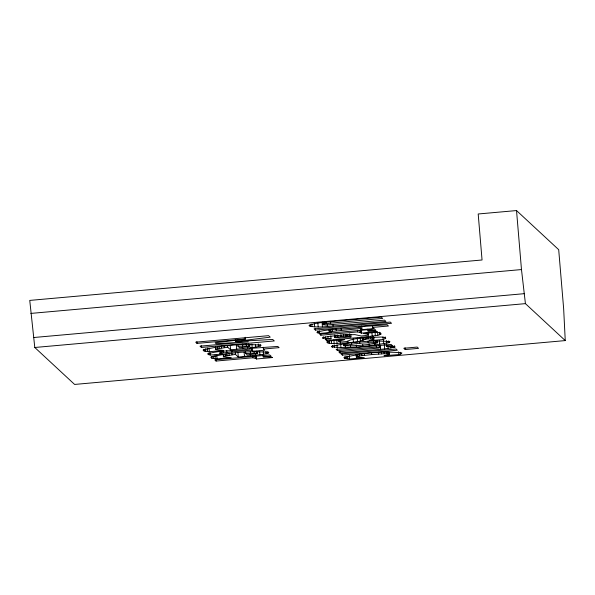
<?xml version="1.0" encoding="UTF-8"?>
<svg xmlns="http://www.w3.org/2000/svg" width="595" height="595" viewBox="0 0 595 595"><rect width="100%" height="100%" fill="white"/><g stroke="black" fill="none" stroke-linecap="round" stroke-linejoin="round"><path stroke-width="0.89" d="M263.392 349.049L279.1 347.644L277.791 346.431L249.632 348.439L250.138 348.901C236.163 351.347 221.072 349.8 207.454 353.891L210.161 355.089L222.255 354.01L219.994 353.348L231.961 351.861L251.447 350.12L252.704 351.288L264.649 350.217L263.392 349.049L263.235 347.242M372.582 325.606L372.73 327.406L388.446 326L387.137 324.788L358.978 326.796L359.477 327.257C345.509 329.704 330.418 328.157 316.8 332.255L319.508 333.445L331.601 332.367L329.31 331.936L329.184 329.898M350.76 334.204L350.99 336.911L339.537 337.93L334.94 337.655L334.881 335.565M227.565 345.42L227.714 347.227L230.585 349.882L255.753 347.138L260.246 346.126L261.101 345.189C242.001 343.538 221.63 345.271 203.066 350.024L204.13 351.057L209.358 351.704L223.512 350.44L215.68 349.607L215.702 347.287M235.293 352.59L235.449 354.397L238.312 357.06L263.481 354.315L267.981 353.296L268.836 352.359C249.729 350.708 229.365 352.441 210.794 357.193L211.857 358.227L217.093 358.874L231.239 357.61L223.415 356.777L223.437 354.456M338.83 339.797L338.979 341.604L342.207 341.969L347.168 341.478L350.217 340.028L355.423 338.808L365.531 337.655L381.283 337.045L384.846 337.469L385.791 338.265L383.173 339.529L369.16 340.675L373.734 339.388L373.801 337.142M338.979 341.604L339.135 339.262M389.435 352.247L389.279 354.479L383.998 355.728L398.851 354.575L401.506 353.623L401.863 352.887C382.786 350.983 362.437 352.961 343.865 357.602L344.743 358.473L349.555 358.978L364.244 357.669L356.323 357.045L356.093 354.337M331.013 338.696L325.19 339.217L326.491 340.422L363.895 337.082L377.818 335.335L381.164 333.936L379.082 332.724L376.709 332.293L363.448 333.483L368.625 334.301L367.651 335.163L365.404 335.565L361.329 335.997L354.91 334.621L343.903 334.918L328.804 336.428L323.1 337.529L322.386 338.109L331.013 338.696L330.79 335.989M249.833 344.274L249.603 346.446L239.621 347.763L238.045 346.297L237.888 344.49M257.568 351.444L257.338 353.616L247.356 354.94L245.772 353.467L245.623 351.667M323.115 324.692L324.617 323.963L330.642 323.13L382.689 318.422L381.291 317.12L334.732 321.285C326.253 322.535 317.113 322.088 309.125 325.406L309.207 325.934C319.002 328.38 329.474 325.882 339.447 325.606L385.954 321.449L384.556 320.147L325.703 325.049L323.115 324.692L322.884 321.984M356.323 357.045L359.603 355.959L371.652 354.583L384.236 353.735L389.591 354.047M256.311 355.944L256.348 359.001L272.555 357.55L271.298 357.007L263.161 356.851L263.005 355.051M361.106 330.084L361.143 333.141L377.349 331.69L376.092 331.147L367.955 330.991L367.807 329.191M380.212 345.628L380.361 347.428L378.941 348.016L338.748 351.794L340.065 353.014L384.66 348.945L395.206 347.049L394.381 346.454L386.341 346.208L386.192 344.401M377.513 340.935L377.669 342.735C366.847 345.182 355.037 346.074 343.851 345.769L343.702 343.97M343.851 345.769C354.657 343.263 366.505 342.452 377.669 342.735M339.284 341.069L344.669 339.611L330.069 340.801L327.101 342.199L328.053 343.047L331.571 343.493L344.148 343.166L357.543 341.768L366.981 338.905L373.95 338.942M388.922 342.668L389.956 341.642C370.692 339.931 350.41 342.118 331.556 346.364L331.549 346.863C350.507 348.819 370.149 345.926 388.922 342.668L388.766 340.861M329.34 331.705L360.786 328.477L362.05 329.645L373.995 328.574L372.73 327.406M335.03 337.372L345.397 336.175L350.99 336.911M215.851 349.094L227.714 347.227M223.586 356.264L235.449 354.397M235.315 339.715L235.471 341.523L270.219 337.157L268.605 335.662L195.71 342.177L197.027 343.397L245.348 339.083L245.192 337.276M245.348 339.083L215.174 342.809L216.126 343.694L248.323 341.85L200.009 346.164L201.4 347.458L274.295 340.942L272.681 339.447L235.471 341.523M516.527 210.563L478.194 213.984L482.054 259.985L29.75 300.408L34.785 347.487L74.613 384.437L565.25 340.585L563.651 308.686L558.698 249.684L516.527 210.563L521.48 269.565L525.422 303.636L565.25 340.585M30.843 313.416L521.48 269.565M33.945 337.499L524.582 293.647M34.785 347.487L525.422 303.636M315.365 330.106L391.54 323.293L390.231 322.081L314.056 328.886L315.365 330.106L315.216 328.299M367.955 330.991L375.839 330.284L374.53 329.072L319.552 333.988L320.861 335.201L357.677 331.913L361.336 332.791M263.161 356.851L271.045 356.145L269.736 354.932L214.758 359.849L216.067 361.061L252.882 357.774L256.534 358.651M386.341 346.208L392.417 345.665L391.108 344.453L336.13 349.362L337.439 350.581L376.404 347.093L380.361 347.428M342.341 355.126L397.319 350.217L396.01 348.997L341.032 353.913L342.341 355.126L342.192 353.326M405.188 349.548L418.553 348.358L417.169 347.071L403.804 348.268L405.188 349.548L405.039 347.748M238.045 346.297L249.989 346.074M245.772 353.467L257.717 353.252M400.338 352.27L400.487 354.07M398.62 351.868L398.851 354.575M394.321 345.576L394.47 347.383M392.886 345.94L393.042 347.74M390.751 346.32L390.908 348.127M388.914 352.047L389.063 353.854M387.873 345.821L388.104 348.529M387.851 351.935L387.999 353.735M386.624 340.519L386.847 343.226M385.158 336.896L385.315 338.704M386.237 351.898L386.393 353.698M384.281 344.431L384.66 348.945M383.44 340.214L383.745 343.821M382.942 336.822L383.173 339.529M384.087 351.935L384.236 353.735M380.562 332.612L380.711 334.42M381.477 352.047L381.633 353.846M379.372 332.181L379.595 334.881M380.272 345.762L380.577 349.369M379.424 340.831L379.729 344.438M379.104 345.397L379.253 347.197M377.587 332.627L377.818 335.335M378.509 352.218L378.665 354.025M376.486 340.704L376.642 342.504M376.256 345.293L376.404 347.093M375.058 332.166L375.356 335.773M375.319 340.667L375.467 342.475M374.761 343.241L374.917 345.048M373.504 336.681L373.734 339.388M373.221 336.926L373.37 338.726M373.511 340.704L373.66 342.504M371.92 332.605L372.217 336.212M372.046 336.807L372.195 338.607M370.417 336.8L370.566 338.607M371.496 352.776L371.652 354.583M368.469 332.493L368.625 334.301M369.153 343.851L369.302 345.658M368.469 336.926L368.625 338.733M368.097 333.036L368.394 336.644M368.089 341.002L368.245 342.809M366.832 337.097L366.981 338.905M365.635 337.283L365.784 339.083M363.947 337.863L364.103 339.663M363.21 337.41L363.433 340.117M364.348 353.489L364.504 355.297M361.745 326.038L362.05 329.645M362.236 337.923L362.459 340.63M362.749 344.46L362.898 346.268M360.637 326.67L360.786 328.477M360.964 329.779L361.195 332.486M360.845 329.533L361.143 333.141M359.826 330.351L359.975 332.151M360.198 337.603L360.503 341.21M361.619 353.832L361.775 355.632M359.655 341.694L359.804 343.493M357.528 330.106L357.677 331.913M359.454 354.151L359.603 355.959M357.238 338.161L357.543 341.768M357.833 354.456L357.989 356.264M356.293 345.003L356.442 346.803M356.747 354.739L356.903 356.546M353.11 338.711L353.415 342.318M351.563 342.475L351.719 344.282M349.466 333.773L349.689 336.48M350.485 345.412L350.634 347.22M347.889 334.412L348.038 336.212M349.25 355.371L349.555 358.978M347.807 341.061L347.963 342.861M346.751 334.36L346.9 336.16M346.759 343.077L346.915 344.877M347.599 356.167L347.822 358.867M345.249 334.375L345.397 336.175M345.226 343.33L345.375 345.137M345.323 345.695L345.472 347.495M345.926 356.011L346.156 358.711M344.23 343.568L344.386 345.368M343.322 334.472L343.471 336.279M344.594 356.673L344.743 358.473M341.151 328.41L341.307 330.218M340.913 334.665L341.069 336.465M340.66 344.044L340.965 347.651M340.303 341.589L340.452 343.397M339.366 340.013L339.522 341.82M339.916 351.214L340.065 353.014M337.692 334.992L337.848 336.8M336.115 328.864L336.264 330.671M336.763 339.916L337.06 343.523M337.008 344.959L337.231 347.666M337.291 348.774L337.439 350.581M335.766 335.29L335.915 337.09M334.71 334.948L334.94 337.655M332.917 324.334L333.066 326.134M333.862 339.946L334.167 343.553M334.197 344.832L334.42 347.539M332.308 329.266L332.456 331.073M330.493 321.322L330.642 323.13M332.374 345.464L332.531 347.272M330.842 329.474L330.999 331.274M331.341 340.786L331.571 343.493M329.779 329.682L329.928 331.489M329.161 330.128L329.31 331.936M329.288 340.623L329.518 343.33M327.243 324.729L327.399 326.529M327.979 336.904L328.128 338.704M327.897 341.247L328.053 343.047M325.971 321.895L326.12 323.695M327.072 340.838L327.22 342.646M326.343 338.622L326.491 340.422M324.468 322.155L324.617 323.963M325.346 336.844L325.495 338.652M323.464 322.408L323.62 324.216M322.051 322.282L322.43 326.789M323.286 336.681L323.442 338.488M320.712 333.401L320.861 335.201M319.284 330.738L319.508 333.445M317.797 322.401L318.176 326.908M317.752 331.326L317.909 333.133M314.383 323.278L314.688 326.886M311.802 324.007L312.025 326.714M310.055 324.595L310.203 326.395M267.824 351.489L267.981 353.296M265.958 351.087L266.188 353.794M263.258 351.608L263.481 354.315M260.097 344.319L260.246 346.126M259.621 351.243L259.926 354.851M258.23 343.917L258.453 346.625M256.482 351.199L256.631 352.999M255.523 344.438L255.753 347.138M256.17 355.639L256.348 359.001M255.419 353.586L255.575 355.394M255.024 356.212L255.181 358.012M253.983 351.162L254.139 352.961M252.399 347.681L252.704 351.288M251.893 344.066L252.191 347.673M252.726 355.966L252.882 357.774M251.216 347.413L251.447 350.12M250.294 351.318L250.443 353.125M250.272 354.137L250.428 355.944M248.747 344.022L248.903 345.829M247.691 346.416L247.84 348.216M246.256 343.984L246.404 345.792M244.106 351.995L244.486 356.509M242.559 344.148L242.715 345.948M242.544 346.967L242.693 348.774M237.941 352.545L238.312 357.06M236.371 344.825L236.75 349.332M231.812 350.053L231.961 351.861M231.827 352.939L231.983 354.746M230.206 345.375L230.585 349.882M229.03 353.274L229.179 355.081M226.769 350.507L226.918 352.314M226.844 353.594L227 355.401M225.222 353.899L225.371 355.706M224.099 345.769L224.248 347.577M222.961 350.909L223.118 352.716M223.184 354.07L223.415 356.777M221.303 346.104L221.452 347.911M221.496 351.117L221.652 352.917M220.433 351.325L220.581 353.125M219.845 351.541L219.964 353.579M219.116 346.424L219.265 348.231M217.487 346.729L217.644 348.529M216.788 355.267L217.093 358.874M215.457 346.9L215.68 349.607M215.918 359.261L216.067 361.061M214.951 355.133L215.256 358.74M213.218 355.825L213.449 358.532M211.708 356.427L211.857 358.227M209.938 352.381L210.161 355.089M209.061 348.097L209.358 351.704M208.406 352.969L208.562 354.769M207.224 347.963L207.529 351.571M205.491 348.655L205.714 351.362M203.973 349.25L204.13 351.057M201.251 345.65L201.4 347.458M196.878 341.597L197.027 343.397"/></g></svg>
